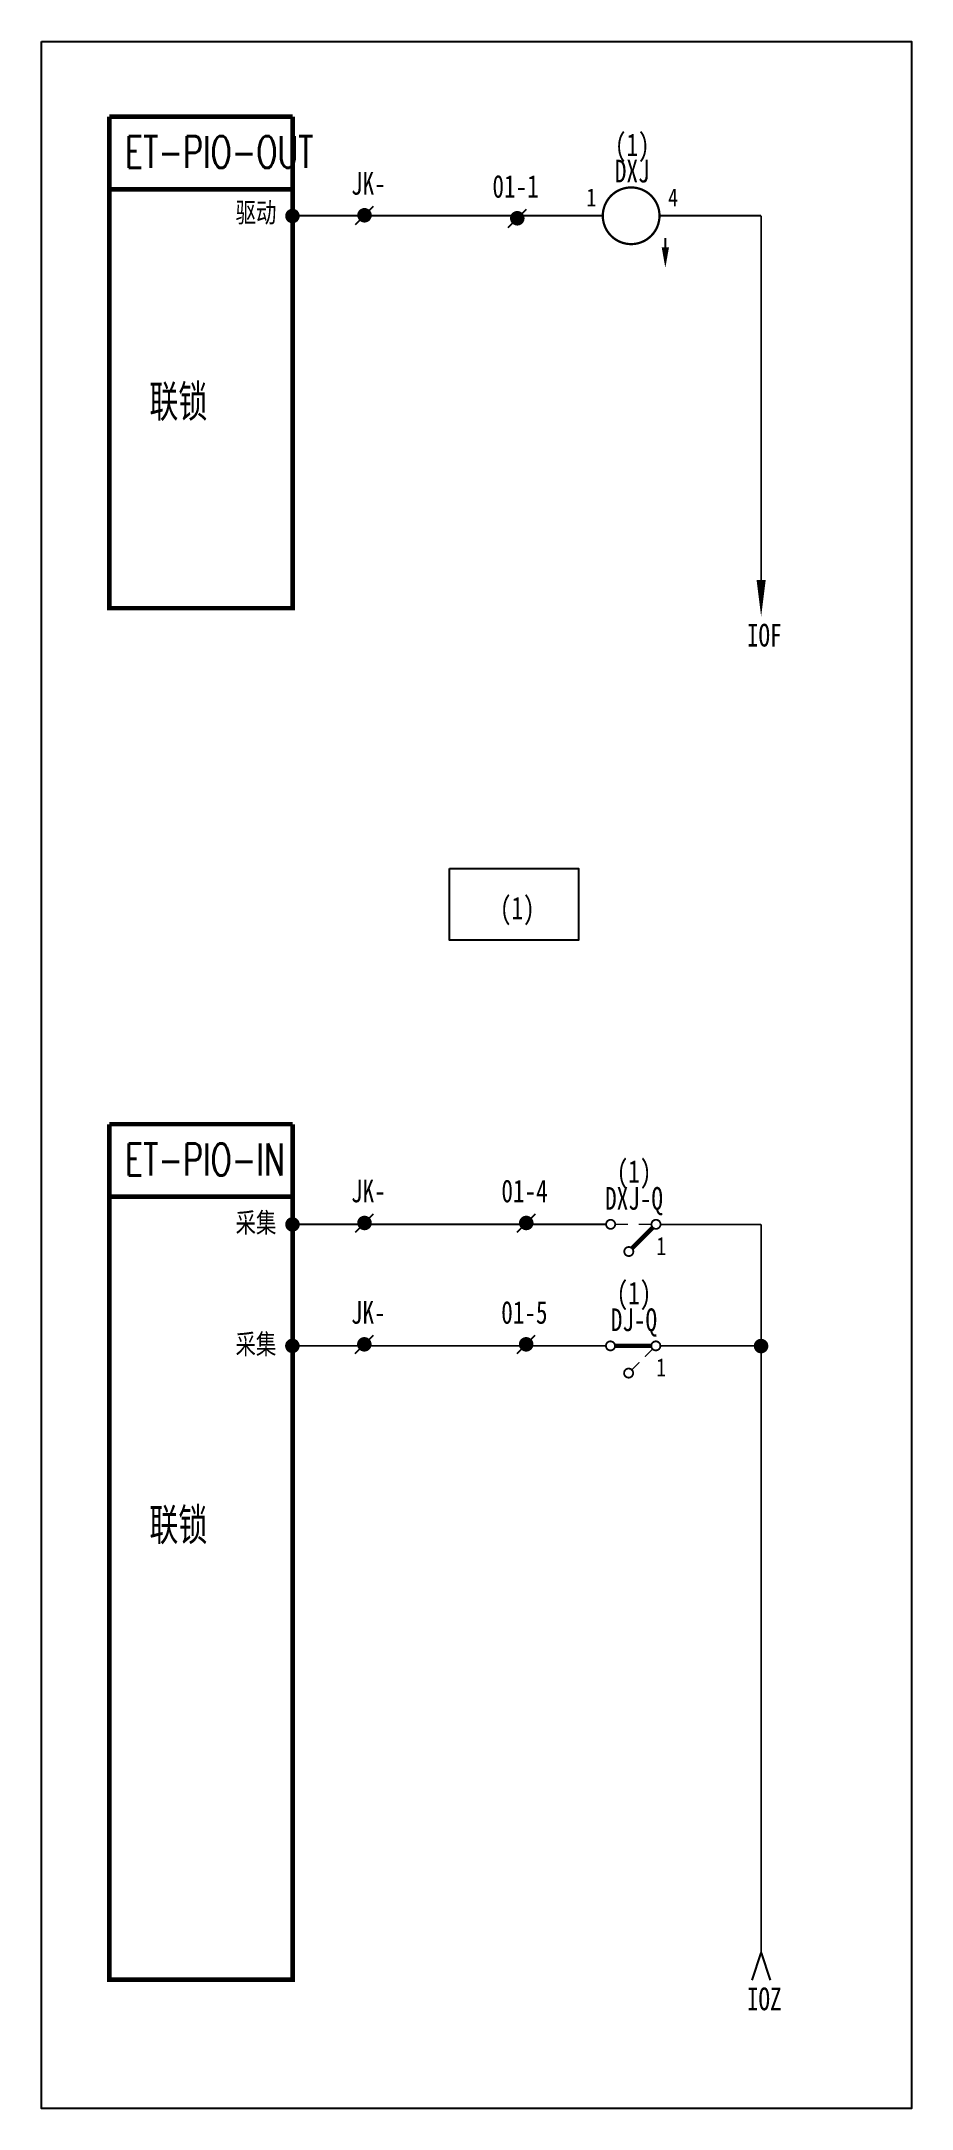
# Model space of a CAD drawing. Extents: x 0 to 96, y 0 to 228.
import ezdxf
from ezdxf.enums import TextEntityAlignment as Align

# ---------------------------------------------------------------- set-up
doc = ezdxf.new("R2010")
doc.units = 0
doc.linetypes.add('DASHED', pattern=[0.75, 0.5, -0.25])
doc.layers.get('0').update_dxf_attribs({"linetype": 'CONTINUOUS'})
doc.layers.add('define', color=7, linetype='CONTINUOUS')
doc.layers.add('TIE', color=7, linetype='CONTINUOUS')
doc.styles.add('CHINESE', font='txt.shx', dxfattribs={"width": 0.7, "bigfont": 'hztxt.shx'})

# ---------------------------------------------------------------- blocks, each defined once
blk = doc.blocks.new('W54')
for p, q in [((0, 0), (3, 1)), ((3, -1), (0, 0))]:
    blk.add_line(p, q)
blk = doc.blocks.new('143')
at = {"const_width": 0.2}
for points in [[(-6, 0, 1), (-5, 0, 1)], [(-1, 0, 1), (0, 0, 1)], [(-4, -3, 1), (-3, -3, 1)]]:
    blk.add_lwpolyline(points, format="xyb", close=True, dxfattribs=at)
for points, const_width in [([(-5, 0), (-3.6, 0)], 0.15), ([(-2.4, 0), (-1, 0)], 0.15), ([(-0.85, -0.35), (-3.15, -2.65)], 0.5)]:
    blk.add_lwpolyline(points, dxfattribs=dict(const_width=const_width))
blk.add_lwpolyline([(-5.5, -1.3, 0, 0, 0), (-5.5, -2.3, 0.8, 0, 0), (-5.5, -4.5, 0, 0, 0)], format="xyseb")
at = {"width": 0.8}
for tag, p in [('RELAY', (-3, 2.2)), ('0', (0, -2))]:
    blk.add_attdef(tag, text='', height=2, dxfattribs=at).set_placement(p, align=Align.MIDDLE)
blk = doc.blocks.new('W21')
blk.add_line((-1, -1), (1, 1))
at = {"const_width": 0.8}
blk.add_lwpolyline([(-0.4, 0, 1), (0.4, 0, 1)], format="xyb", close=True, dxfattribs=at)
blk = doc.blocks.new('W22')
at = {"const_width": 0.8}
blk.add_lwpolyline([(-0.4, 0, 1), (0.4, 0, 1)], format="xyb", close=True, dxfattribs=at)
blk = doc.blocks.new('113')
at = {"const_width": 0.2}
for points in [[(-6, 0, 1), (-5, 0, 1)], [(-1, 0, 1), (0, 0, 1)], [(-4, -3, 1), (-3, -3, 1)]]:
    blk.add_lwpolyline(points, format="xyb", close=True, dxfattribs=at)
for points, const_width in [([(-5, 0), (-1, 0)], 0.5), ([(-2.3, -1.8), (-3.15, -2.65)], 0.15), ([(-0.85, -0.35), (-1.7, -1.2)], 0.15)]:
    blk.add_lwpolyline(points, dxfattribs=dict(const_width=const_width))
blk.add_lwpolyline([(-5.5, -4.5, 0, 0, 0), (-5.5, -3.5, 0.8, 0, 0), (-5.5, -1.3, 0, 0, 0)], format="xyseb")
at = {"width": 0.8}
for tag, p in [('RELAY', (-3, 2.2)), ('0', (0, -2))]:
    blk.add_attdef(tag, text='', height=2, dxfattribs=at).set_placement(p, align=Align.MIDDLE)
blk = doc.blocks.new('W53')
blk.add_line((0, 1), (0, 0))
blk.add_lwpolyline([(0, 3.25, 0, 0.8, 0), (0, 1, 0.8, 0.8, 0)], format="xyseb")

msp = doc.modelspace()

# ---------------------------------------------------------------- linework, layer by layer
for points in [[(0, 227.9), (95.93, 227.9), (95.93, 0), (0, 0)], [(45, 136.73), (59.2, 136.73), (59.2, 128.81), (45, 128.81)]]:
    msp.add_lwpolyline(points, close=True)
at = {"color": 0}
for points in [[(7.49, 219.6, 0.5, 0.5, 0), (27.71, 219.6, 0.5, 0.5, 0)], [(7.49, 211.6, 0.5, 0.5, 0), (27.71, 211.6, 0.5, 0.5, 0)], [(61.88, 208.68, 0.2, 0.2, 0), (27.68, 208.68, 0.2, 0.2, 0)], [(79.34, 164.51, 0, 1, 0), (79.34, 168.51, 1, 1, 0)], [(7.49, 108.53, 0.5, 0.5, 0), (27.71, 108.53, 0.5, 0.5, 0)], [(7.49, 100.53, 0.5, 0.5, 0), (27.71, 100.53, 0.5, 0.5, 0)], [(62.18, 97.49, 0.2, 0.2, 0), (27.71, 97.49, 0.2, 0.2, 0)], [(62.16, 84.1, 0.2, 0.2, 0), (27.69, 84.1, 0.2, 0.2, 0)]]:
    msp.add_lwpolyline(points, format="xyseb", dxfattribs=at)
for points, const_width in [([(7.49, 219.6), (7.49, 165.42), (27.71, 165.42), (27.71, 219.6)], 0.5), ([(79.34, 208.68), (68.13, 208.68)], 0.2), ([(79.34, 168.51), (79.34, 208.68)], 0.2), ([(7.49, 108.53), (7.49, 14.21), (27.71, 14.21), (27.71, 108.53)], 0.5), ([(79.34, 97.48), (68.24, 97.48)], 0.2), ([(79.34, 17.17), (79.34, 97.5)], 0.2), ([(79.32, 84.09), (68.23, 84.09)], 0.2)]:
    msp.add_lwpolyline(points, dxfattribs=dict(at, const_width=const_width))
at = {"color": 0, "const_width": 0.25}
msp.add_lwpolyline([(65.01, 205.55, 1), (65.01, 211.8, 1)], format="xyb", close=True, dxfattribs=at)

# ---------------------------------------------------------------- block references
at = {"color": 0}
for name, p in [('W21', (35.62, 208.73)), ('W22', (27.68, 208.65)), ('W21', (52.46, 208.4)), ('W22', (27.68, 97.48)), ('W21', (35.62, 97.64)), ('W21', (53.45, 97.64)), ('143', (68.25, 97.49)), ('W22', (27.67, 84.09)), ('W21', (35.6, 84.26)), ('W21', (53.44, 84.26)), ('113', (68.23, 84.09)), ('W22', (79.33, 84.07))]:
    msp.add_blockref(name, p, dxfattribs=at)
at = {"color": 0, "rotation": 180}
msp.add_blockref('W53', (68.78, 206.19), dxfattribs=at)
at = {"color": 0, "linetype": 'DASHED', "rotation": 270}
msp.add_blockref('W54', (79.34, 17.17), dxfattribs=at)

# ---------------------------------------------------------------- texts
at = {"color": 0, "style": 'CHINESE'}
for s, height, width, p in [('ET-PIO-OUT', 3.5, 0.7, (9.22, 213.96)), ('联锁', 4, 0.8, (11.91, 186.08)), ('ET-PIO-IN', 3.5, 0.7, (9.22, 102.89)), ('联锁', 4, 0.8, (11.91, 62.24))]:
    msp.add_text(s, height=height, dxfattribs=dict(at, width=width)).set_placement(p)
at = {"color": 6, "width": 0.75}
for p in [(65.13, 215.25), (52.46, 131.11), (65.33, 102.07), (65.32, 88.68)]:
    msp.add_text('(1)', height=2.5, dxfattribs=at).set_placement(p, align=Align.CENTER)
at = {"color": 0, "style": 'CHINESE', "width": 0.9}
for s, p in [('驱动', (23.66, 207.7)), ('采集', (23.66, 96.33)), ('采集', (23.65, 82.95))]:
    msp.add_text(s, height=2.5, dxfattribs=at).set_placement(p, align=Align.CENTER)
at = {"color": 0, "width": 0.8}
for s, p in [('1', (60.63, 209.7)), ('4', (69.63, 209.7)), ('1', (68.33, 94.1)), ('1', (68.32, 80.72))]:
    msp.add_text(s, height=2, dxfattribs=at).set_placement(p, align=Align.CENTER)
at = {"color": 0, "width": 0.75}
for s, p in [('IOF', (77.77, 162.44)), ('IOZ', (77.77, 12.1))]:
    msp.add_text(s, height=2.5, dxfattribs=at).set_placement(p, align=Align.MIDDLE_LEFT)
at = {"layer": 'define', "color": 6, "width": 0.75}
for s, p in [('01-1', (49.72, 210.67)), ('01-4', (50.71, 99.92)), ('01-5', (50.69, 86.53))]:
    msp.add_text(s, height=2.5, dxfattribs=at).set_placement(p)
at = {"layer": 'TIE', "color": 3, "width": 0.75}
for s, p in [('DXJ', (65.13, 212.35)), ('DXJ-Q', (65.33, 99.1)), ('DJ-Q', (65.32, 85.72))]:
    msp.add_text(s, height=2.5, dxfattribs=at).set_placement(p, align=Align.CENTER)
at = {"layer": 'TIE', "color": 1, "width": 0.75}
for p in [(34.13, 211), (34.13, 99.92), (34.12, 86.53)]:
    msp.add_text('JK-', height=2.5, dxfattribs=at).set_placement(p)

doc.saveas('drawing.dxf')
